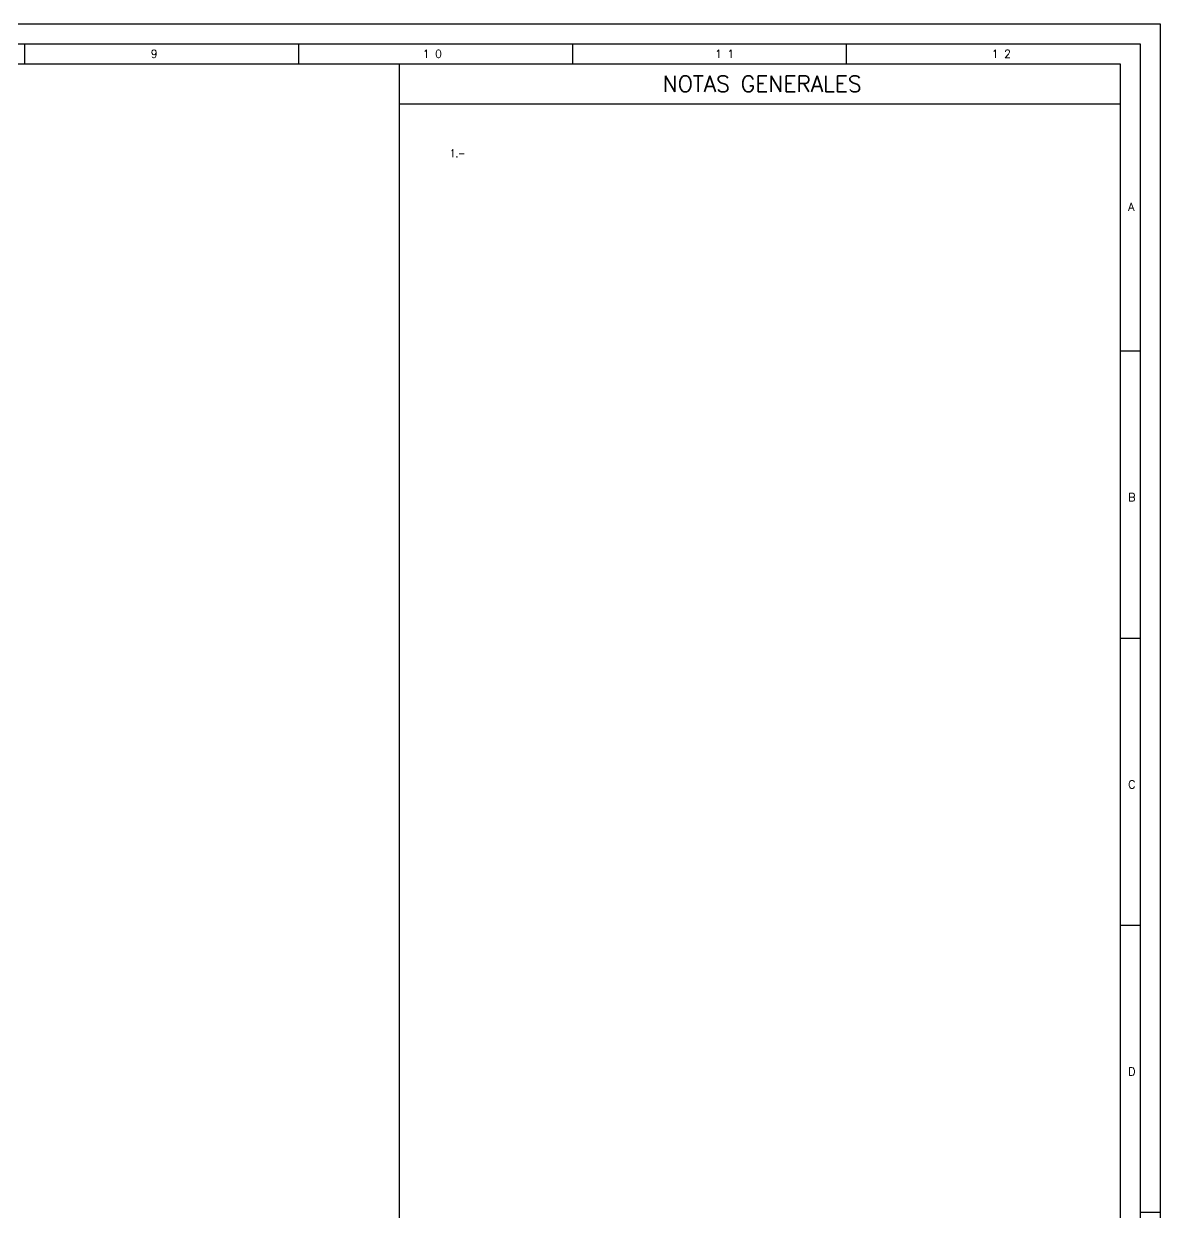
# Model space of a CAD drawing. Header units: millimetres. Extents: x 172 to 1080, y 170 to 466.
# Drawn here: x 938.7 to 1080.5, y 318.1 to 466.4 of the extents above; entities that cross this region are included whole.
import ezdxf
from ezdxf.enums import TextEntityAlignment as Align

# ---------------------------------------------------------------- set-up
doc = ezdxf.new("R2010")
doc.units = ezdxf.units.MM
for name, color, linetype in [('CAJETIN', 1, 'Continuous'), ('FORMATO', 7, 'Continuous'), ('TEX', 7, 'Continuous')]:
    doc.layers.add(name, color=color, linetype=linetype)
doc.styles.add('PY', font='ROMANS.shx')
doc.styles.add('PY1', font='ROMANS.shx', dxfattribs={"width": 0.8})

# ---------------------------------------------------------------- blocks, each defined once
blk = doc.blocks.new('MARCO-A1')
at = {"layer": 'FORMATO', "color": 5}
for p, q in [((557.33, 589), (557.33, 584)), ((625.75, 589), (625.75, 584)), ((694.17, 589), (694.17, 584)), ((762.58, 589), (762.58, 584)), ((831, 512.25), (836, 512.25)), ((831, 440.5), (836, 440.5)), ((831, 368.75), (836, 368.75))]:
    blk.add_line(p, q, dxfattribs=at)
at = {"layer": 'FORMATO', "color": 1, "linetype": 'Continuous'}
blk.add_line((836, 297), (841, 297), dxfattribs=at)
at = {"layer": 'FORMATO', "color": 1}
blk.add_lwpolyline([(0, 594), (841, 594), (841, 0), (0, 0)], close=True, dxfattribs=at)
at = {"layer": 'FORMATO', "color": 5}
blk.add_lwpolyline([(5, 589), (836, 589), (836, 5), (5, 5)], close=True, dxfattribs=at)
at = {"layer": 'FORMATO', "color": 8, "linetype": 'Continuous'}
blk.add_lwpolyline([(10, 584), (831, 584), (831, 10), (10, 10)], close=True, dxfattribs=at)
at = {"layer": 'FORMATO', "color": 1, "style": 'PY'}
for s, p in [('9', (588.85, 585.5)), ('1 0', (656.77, 585.5)), ('1 1', (729.83, 585.5)), ('1 2', (798.88, 585.5)), ('A', (833, 547.25)), ('B', (833, 474.67)), ('C', (833, 402.92)), ('D', (833, 331.17))]:
    blk.add_text(s, height=2, dxfattribs=at).set_placement(p)

msp = doc.modelspace()

# ---------------------------------------------------------------- linework, layer by layer
at = {"layer": 'CAJETIN', "color": 8, "linetype": 'Continuous'}
msp.add_line((985.6, 174.78), (985.6, 461.44), dxfattribs=at)
at = {"layer": 'CAJETIN', "color": 8}
msp.add_line((985.6, 456.45), (1075.49, 456.45), dxfattribs=at)

# ---------------------------------------------------------------- block references
at = {"xscale": 0.499409123998651, "yscale": 0.499409123998651, "zscale": 0.499409123998651}
msp.add_blockref('MARCO-A1', (660.49, 169.78), dxfattribs=at)

# ---------------------------------------------------------------- texts
at = {"linetype": 'Continuous', "insert": (991.88, 450.78), "char_height": 0.999, "width": 79.7114, "attachment_point": 1, "style": 'PY1'}
msp.add_mtext('1.- ', dxfattribs=at)
at = {"layer": 'TEX', "color": 8, "style": 'PY'}
msp.add_text('NOTAS GENERALES', height=1.9976, dxfattribs=at).set_placement((1030.83, 457.94), align=Align.CENTER)

doc.saveas('drawing.dxf')
